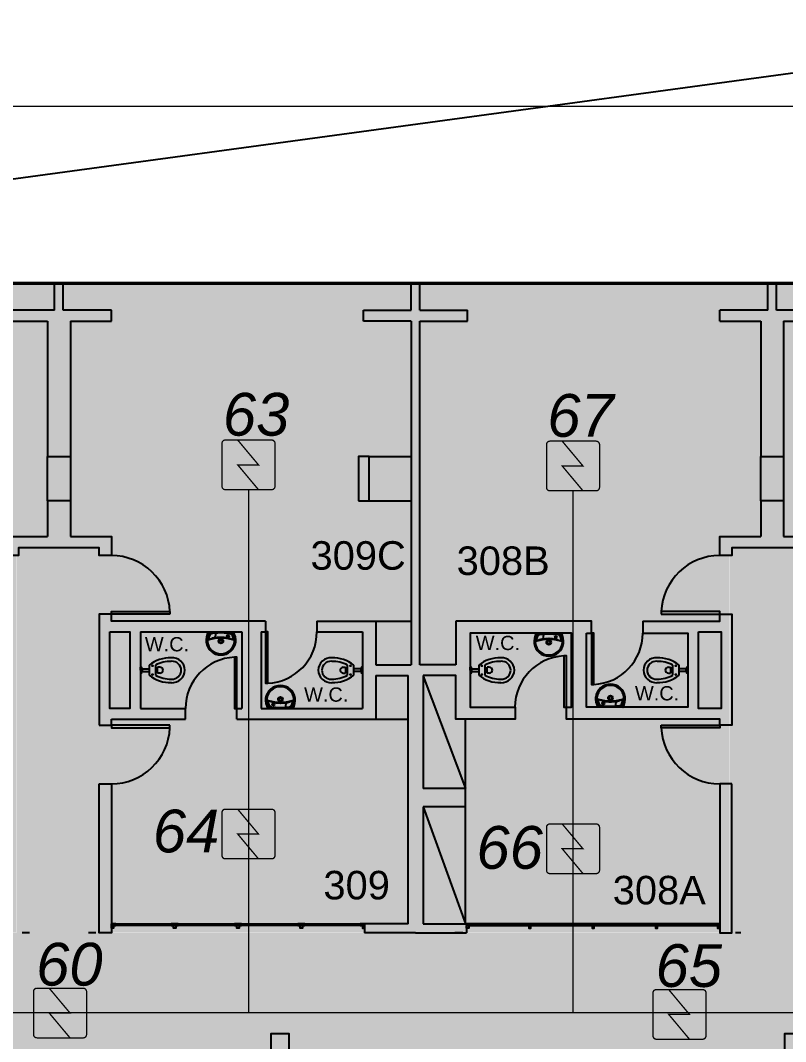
# Model space of a CAD drawing. Header units: metres. Extents: x -331 to 2982, y 362 to 2539.
# Drawn here: x 783.87 to 794.6, y 2203.98 to 2218.31 of the extents above; entities that cross this region are included whole.
import ezdxf
from ezdxf.enums import TextEntityAlignment as Align

# ---------------------------------------------------------------- set-up
doc = ezdxf.new("R2010")
doc.units = ezdxf.units.M
doc.layers.add('_corredores', color=251, linetype='Continuous', plot=False)
doc.layers.add('_salas', color=251, linetype='Continuous', plot=False)
for name, color, linetype in [('ALV', 251, 'Continuous'), ('CX', 251, 'Continuous'), ('Det', 251, 'Continuous'), ('DET. FUMAÇA', 1, 'Continuous'), ('Det_Vigas', 251, 'Continuous'), ('Div', 251, 'Continuous'), ('Est', 251, 'Continuous'), ('Mob', 251, 'Continuous'), ('SALAS NOVAS', 7, 'Continuous'), ('Texto_Salas', 251, 'Continuous'), ('vid', 251, 'Continuous')]:
    doc.layers.add(name, color=color, linetype=linetype)
doc.styles.add('ARIAL', font='arial.ttf')
doc.styles.add('DESTAQUE', font='arial.ttf', dxfattribs={"height": 0.4})
doc.styles.add('X3G_ENTITY_1416C3CE', font='arial.ttf', dxfattribs={"height": 0.6})
doc.styles.add('X3G_ENTITY_1416C3D1', font='arial.ttf', dxfattribs={"height": 0.6})
doc.styles.add('X3G_ENTITY_1416C3D4', font='arial.ttf', dxfattribs={"height": 0.6})
doc.styles.add('X3G_ENTITY_1416C3D7', font='arial.ttf', dxfattribs={"height": 0.6})
doc.styles.add('X3G_ENTITY_1416C3DA', font='arial.ttf', dxfattribs={"height": 0.6})
doc.styles.add('X3G_ENTITY_1416C3E3', font='arial.ttf', dxfattribs={"height": 0.6})

# ---------------------------------------------------------------- blocks, each defined once
blk = doc.blocks.new('Detector de fumaça')
at = {"layer": 'DET. FUMAÇA', "linetype": 'Continuous', "lineweight": 15, "const_width": 0.0187}
blk.add_lwpolyline([(774.599, 539.816), (775.249, 539.816, -0.414214), (775.296, 539.769), (775.296, 539.167, -0.414214), (775.249, 539.12), (774.599, 539.12, -0.414214), (774.553, 539.167), (774.553, 539.769, -0.414214)], format="xyb", close=True, dxfattribs=at)
blk.add_lwpolyline([(774.773, 539.816), (775.064, 539.468), (774.773, 539.468), (775.064, 539.12)], dxfattribs=at)

msp = doc.modelspace()

# ---------------------------------------------------------------- hatches: boundary and pattern name
at = {"layer": '_corredores', "transparency": 33554508}
h = msp.add_hatch(color=256, dxfattribs=at)
h.dxf.hatch_style = 1
h.paths.add_polyline_path([(851.611, 2224.542), (870.381, 2224.542), (870.381, 2226.378), (870.191, 2226.378), (870.191, 2226.575), (870.005, 2226.762), (866.306, 2226.763), (866.29, 2226.729), (866.185, 2226.811), (865.424, 2227.572), (863.996, 2227.572), (862.567, 2227.572), (861.757, 2226.763), (861.722, 2226.763), (861.718, 2226.762), (861.705, 2226.761), (861.687, 2226.761), (858.092, 2226.763), (857.746, 2226.416), (857.399, 2226.763), (853.806, 2226.763), (853.79, 2226.729), (853.686, 2226.811), (852.924, 2227.572), (851.496, 2227.572), (849.749, 2227.572), (849.749, 2226.812), (849.609, 2226.812), (849.609, 2229.892), (844.805, 2229.892), (844.805, 2226.871), (844.864, 2226.812), (845.246, 2227.194), (845.628, 2226.812), (845.246, 2226.43), (844.805, 2226.871), (844.805, 2226.753), (844.815, 2226.763), (840.708, 2226.763), (840.376, 2226.43), (840.043, 2226.763), (836.436, 2226.763), (836.42, 2226.729), (836.316, 2226.811), (835.554, 2227.572), (834.126, 2227.572), (832.698, 2227.572), (831.888, 2226.763), (831.852, 2226.763), (831.849, 2226.762), (831.835, 2226.761), (831.817, 2226.761), (828.223, 2226.763), (827.876, 2226.416), (827.529, 2226.763), (823.936, 2226.763), (823.92, 2226.729), (823.815, 2226.811), (823.054, 2227.572), (821.626, 2227.572), (820.197, 2227.572), (819.387, 2226.763), (819.352, 2226.763), (819.348, 2226.762), (819.335, 2226.761), (819.317, 2226.761), (815.722, 2226.763), (815.376, 2226.416), (815.029, 2226.763), (811.436, 2226.763), (811.42, 2226.729), (811.315, 2226.811), (810.554, 2227.572), (809.126, 2227.572), (807.697, 2227.572), (806.887, 2226.763), (806.852, 2226.763), (806.848, 2226.762), (806.835, 2226.761), (806.817, 2226.761), (803.222, 2226.763), (802.876, 2226.416), (802.529, 2226.763), (798.936, 2226.763), (798.92, 2226.729), (798.815, 2226.811), (798.054, 2227.572), (796.626, 2227.572), (795.197, 2227.572), (794.387, 2226.763), (794.352, 2226.763), (794.348, 2226.762), (794.335, 2226.761), (794.317, 2226.761), (790.722, 2226.763), (790.376, 2226.416), (790.029, 2226.763), (786.436, 2226.763), (786.42, 2226.729), (786.315, 2226.811), (785.554, 2227.572), (784.126, 2227.572), (782.697, 2227.572), (781.887, 2226.763), (781.852, 2226.763), (781.848, 2226.762), (781.835, 2226.761), (781.817, 2226.761), (778.222, 2226.763), (777.876, 2226.416), (777.529, 2226.763), (773.936, 2226.763), (773.92, 2226.729), (773.816, 2226.811), (773.054, 2227.572), (771.626, 2227.572), (770.197, 2227.572), (769.387, 2226.763), (769.352, 2226.763), (769.348, 2226.762), (769.335, 2226.761), (769.317, 2226.761), (765.617, 2226.762), (765.431, 2226.575), (765.431, 2226.378), (765.241, 2226.378), (765.241, 2224.542), (770.086, 2224.542), (770.086, 2214.629), (770.226, 2214.629), (770.226, 2205.509), (767.338, 2205.509), (767.338, 2207.704), (766.211, 2207.704), (766.211, 2205.509), (751.111, 2205.509), (751.111, 2210.741), (749.911, 2210.741), (749.911, 2205.509), (746.061, 2205.509), (746.061, 2201.894), (748.431, 2201.894), (748.431, 2203.594), (748.031, 2203.594), (748.031, 2203.794), (754.456, 2203.794), (754.456, 2203.594), (754.131, 2203.594), (754.131, 2201.894), (754.456, 2201.894), (754.456, 2201.694), (754.456, 2201.169), (757.956, 2201.169), (757.956, 2203.569), (757.956, 2203.769), (768.011, 2203.769), (768.011, 2203.749), (768.816, 2203.749), (768.816, 2195.789), (767.986, 2195.789), (767.986, 2195.769), (762.346, 2195.769), (761.071, 2195.769), (761.071, 2193.044), (754.156, 2193.044), (752.481, 2193.044), (752.481, 2160.519), (752.481, 2157.069), (754.081, 2157.069), (754.081, 2160.544), (753.906, 2160.544), (753.906, 2163.419), (754.171, 2163.419), (754.171, 2187.629), (760.806, 2187.629), (760.806, 2187.719), (773.011, 2187.719), (775.861, 2187.719), (782.791, 2187.719), (782.791, 2190.319), (775.861, 2190.319), (772.986, 2190.319), (772.986, 2195.79), (771.756, 2195.789), (771.756, 2203.744), (773.121, 2203.744), (773.121, 2203.829), (845.141, 2203.829), (845.141, 2195.819), (845.261, 2195.819), (845.261, 2190.319), (839.761, 2190.319), (839.761, 2188.494), (845.261, 2188.494), (845.261, 2187.569), (849.661, 2187.569), (849.661, 2185.094), (852.261, 2185.094), (852.261, 2183.894), (853.061, 2183.894), (853.061, 2176.889), (852.261, 2176.889), (852.261, 2175.254), (853.061, 2175.254), (853.061, 2168.394), (852.261, 2168.394), (852.261, 2166.994), (853.061, 2166.994), (853.061, 2159.489), (825.261, 2159.489), (825.261, 2158.669), (814.561, 2158.669), (814.561, 2159.469), (811.031, 2159.469), (811.031, 2158.069), (813.081, 2158.069), (813.081, 2157.769), (812.881, 2157.769), (812.881, 2156.869), (827.081, 2156.869), (827.081, 2158.069), (854.661, 2158.069), (854.661, 2183.893), (855.756, 2183.893), (855.756, 2184.657), (854.661, 2184.657), (854.661, 2186.757), (855.756, 2186.757), (855.756, 2187.519), (852.011, 2187.519), (852.011, 2187.719), (870.321, 2187.719), (870.321, 2195.769), (866.411, 2195.769), (866.411, 2195.773), (852.411, 2195.789), (852.411, 2195.699), (852.411, 2190.369), (849.561, 2190.369), (849.561, 2205.509), (845.001, 2205.509), (845.001, 2208.659), (849.561, 2208.659), (849.561, 2208.919), (849.561, 2212.194), (852.211, 2212.194), (852.211, 2214.629), (851.611, 2214.629)])
h.paths.add_polyline_path([(845.931, 2221.609), (845.47, 2221.609), (845.47, 2222.029), (843.97, 2222.029), (843.97, 2221.609), (843.95, 2220.109), (845.93, 2220.109), (845.931, 2214.629), (846.008, 2214.629), (846.008, 2210.809), (843.811, 2210.809), (843.811, 2205.509), (835.011, 2205.509), (835.011, 2210.809), (833.811, 2210.809), (833.811, 2205.509), (825.011, 2205.509), (825.011, 2210.809), (823.811, 2210.809), (823.811, 2205.509), (815.011, 2205.509), (815.011, 2210.809), (813.811, 2210.809), (813.811, 2205.509), (805.011, 2205.509), (805.011, 2210.809), (803.811, 2210.809), (803.811, 2205.509), (795.011, 2205.509), (795.011, 2210.809), (793.811, 2210.809), (793.811, 2205.509), (785.011, 2205.509), (785.011, 2210.809), (783.811, 2210.809), (783.811, 2205.509), (775.011, 2205.509), (775.011, 2210.809), (773.981, 2210.809), (773.981, 2205.509), (773.196, 2205.509), (773.196, 2214.629), (773.126, 2214.629), (773.125, 2220.109), (775.146, 2220.109), (775.146, 2221.609), (775.126, 2221.609), (775.126, 2222.029), (773.626, 2222.029), (773.626, 2221.609), (773.166, 2221.609), (773.166, 2224.542), (845.931, 2224.541)], flags=16)
h.paths.add_polyline_path([(851.496, 2226.43), (851.114, 2226.812), (851.496, 2227.194), (851.878, 2226.812)], flags=16)
h.paths.add_polyline_path([(834.508, 2226.812), (834.126, 2226.43), (833.744, 2226.812), (834.126, 2227.194)], flags=16)
h.paths.add_polyline_path([(863.614, 2226.812), (863.996, 2227.194), (864.378, 2226.812), (863.996, 2226.43)], flags=16)
h.paths.add_polyline_path([(822.008, 2226.812), (821.626, 2226.43), (821.244, 2226.812), (821.626, 2227.194)], flags=16)
h.paths.add_polyline_path([(864.389, 2190.556), (864.551, 2190.634), (864.712, 2190.35), (866.013, 2191.248, -0.431733), (866.332, 2192.391), (865.598, 2193.79), (865.28, 2193.589), (865.172, 2193.734, -2.788173)], flags=16)
h.paths.add_polyline_path([(809.508, 2226.812), (809.126, 2226.43), (808.744, 2226.812), (809.126, 2227.194)], flags=16)
h.paths.add_polyline_path([(797.008, 2226.812), (796.626, 2226.43), (796.244, 2226.812), (796.626, 2227.194)], flags=16)
h.paths.add_polyline_path([(784.507, 2226.812), (784.126, 2226.43), (783.744, 2226.812), (784.126, 2227.194)], flags=16)
h.paths.add_polyline_path([(772.008, 2226.812), (771.626, 2226.43), (771.244, 2226.812), (771.626, 2227.194)], flags=16)
h.paths.add_polyline_path([(767.557, 2193.922), (767.41, 2193.819), (767.205, 2194.063), (766.31, 2193.169, -0.414214), (766.31, 2192.369), (767.205, 2191.475), (767.41, 2191.719), (767.557, 2191.616, -3.171595)], flags=16)
at = {"layer": '_salas', "transparency": 33554559}
h = msp.add_hatch(color=256, dxfattribs=at)
h.dxf.hatch_style = 1
h.paths.add_polyline_path([(823.809, 2210.811), (825.009, 2210.811), (825.009, 2205.511), (833.809, 2205.511), (833.809, 2210.811), (835.009, 2210.811), (835.009, 2205.511), (843.809, 2205.511), (843.809, 2210.811), (846.006, 2210.811), (846.006, 2214.631), (845.929, 2214.631), (773.194, 2214.631), (773.194, 2205.511), (773.979, 2205.511), (773.979, 2210.811), (775.009, 2210.811), (775.009, 2205.511), (783.809, 2205.511), (783.809, 2210.811), (785.009, 2210.811), (785.009, 2205.511), (793.809, 2205.511), (793.809, 2210.811), (795.009, 2210.811), (795.009, 2205.511), (803.809, 2205.511), (803.809, 2210.811), (805.009, 2210.811), (805.009, 2205.511), (813.809, 2205.511), (813.809, 2210.811), (815.009, 2210.811), (815.009, 2205.511), (823.809, 2205.511)])

# ---------------------------------------------------------------- linework, layer by layer
at = {"layer": 'ALV'}
for p, q in [((784.349, 2214.611), (784.469, 2214.611)), ((784.349, 2214.241), (784.349, 2214.611)), ((784.469, 2214.241), (784.469, 2214.611)), ((789.349, 2214.241), (789.349, 2214.611)), ((789.469, 2214.241), (789.469, 2214.611)), ((794.349, 2214.611), (794.469, 2214.611)), ((794.349, 2214.241), (794.349, 2214.611)), ((794.469, 2214.241), (794.469, 2214.611)), ((784.349, 2214.241), (783.674, 2214.241)), ((785.144, 2214.241), (784.469, 2214.241)), ((785.144, 2214.091), (785.144, 2214.241)), ((788.679, 2214.091), (788.679, 2214.241)), ((788.679, 2214.241), (789.349, 2214.241)), ((789.469, 2214.241), (790.139, 2214.241)), ((790.139, 2214.091), (790.139, 2214.241)), ((793.674, 2214.091), (793.674, 2214.241)), ((794.349, 2214.241), (793.674, 2214.241)), ((795.144, 2214.241), (794.469, 2214.241)), ((783.674, 2214.091), (784.249, 2214.091)), ((784.249, 2214.091), (784.249, 2212.191)), ((784.569, 2214.091), (785.144, 2214.091)), ((784.569, 2214.091), (784.569, 2212.191)), ((789.349, 2214.091), (788.679, 2214.091)), ((789.349, 2214.091), (789.349, 2209.269)), ((789.469, 2209.269), (789.469, 2214.091)), ((789.469, 2214.091), (790.139, 2214.091)), ((793.674, 2214.091), (794.249, 2214.091)), ((794.249, 2214.091), (794.249, 2212.191)), ((794.569, 2214.091), (795.144, 2214.091)), ((794.569, 2214.091), (794.569, 2212.191)), ((784.249, 2211.571), (784.249, 2211.071)), ((784.569, 2211.571), (784.569, 2211.071)), ((794.249, 2211.571), (794.249, 2211.071)), ((794.569, 2211.571), (794.569, 2211.071)), ((787.304, 2209.881), (787.304, 2209.731)), ((788.024, 2209.881), (788.854, 2209.881)), ((788.024, 2209.881), (788.024, 2209.731)), ((788.854, 2209.881), (788.854, 2209.269)), ((790.964, 2209.881), (789.974, 2209.881)), ((789.974, 2209.881), (789.974, 2209.269)), ((785.554, 2209.731), (785.554, 2208.656)), ((785.554, 2209.731), (786.974, 2209.731)), ((786.974, 2209.731), (786.974, 2208.656)), ((787.244, 2209.731), (787.304, 2209.731)), ((787.244, 2209.731), (787.244, 2208.656)), ((788.024, 2209.731), (788.664, 2209.731)), ((788.664, 2209.731), (788.664, 2208.656)), ((788.854, 2209.269), (789.349, 2209.269)), ((789.974, 2209.269), (789.469, 2209.269)), ((788.854, 2209.119), (788.854, 2208.506)), ((788.854, 2209.119), (789.304, 2209.119)), ((789.304, 2205.636), (789.304, 2209.119)), ((789.514, 2209.119), (789.514, 2207.536)), ((785.554, 2208.656), (786.184, 2208.656)), ((786.184, 2208.506), (786.184, 2208.656)), ((786.904, 2208.656), (786.974, 2208.656)), ((786.904, 2208.506), (786.904, 2208.656)), ((787.244, 2208.656), (788.664, 2208.656)), ((784.974, 2208.421), (785.144, 2208.421)), ((785.144, 2208.506), (786.184, 2208.506)), ((785.144, 2208.421), (785.144, 2208.506)), ((786.904, 2208.506), (788.854, 2208.506)), ((790.109, 2207.536), (789.514, 2207.536)), ((790.109, 2207.276), (790.109, 2207.536)), ((789.514, 2207.276), (789.514, 2205.636)), ((790.109, 2207.276), (789.514, 2207.276)), ((789.304, 2205.636), (788.694, 2205.636)), ((788.694, 2205.636), (788.694, 2205.511)), ((789.409, 2205.511), (788.694, 2205.511)), ((789.409, 2205.511), (790.124, 2205.511)), ((789.514, 2205.636), (790.124, 2205.636)), ((790.124, 2205.636), (790.124, 2205.511))]:
    msp.add_line(p, q, dxfattribs=at)
for points in [[(784.569, 2211.071), (785.144, 2211.071), (785.144, 2210.801), (784.974, 2210.801), (784.974, 2210.911), (783.844, 2210.911), (783.844, 2210.801), (783.674, 2210.801), (783.674, 2211.071), (784.249, 2211.071)], [(794.569, 2211.071), (795.144, 2211.071), (795.144, 2210.801), (794.974, 2210.801), (794.974, 2210.911), (793.844, 2210.911), (793.844, 2210.801), (793.674, 2210.801), (793.674, 2211.071), (794.249, 2211.071)], [(787.304, 2209.881), (785.144, 2209.881), (785.144, 2209.981), (784.974, 2209.981), (784.974, 2208.421)], [(792.594, 2209.881), (793.674, 2209.881), (793.674, 2209.981), (793.844, 2209.981), (793.844, 2208.421), (793.674, 2208.421), (793.674, 2208.506), (791.524, 2208.506), (791.524, 2208.674), (791.594, 2208.674), (791.594, 2209.714), (790.174, 2209.714), (790.174, 2208.674), (790.804, 2208.674), (790.804, 2208.506), (789.974, 2208.506), (789.974, 2209.119), (789.514, 2209.119)], [(791.804, 2209.714), (791.874, 2209.714), (791.874, 2209.881), (789.974, 2209.881)], [(792.594, 2209.881), (792.594, 2209.714), (793.224, 2209.714), (793.224, 2208.674), (791.804, 2208.674), (791.804, 2209.714)], [(786.047, 2205.615), (786.047, 2205.575), (786.017, 2205.575), (786.017, 2205.615)], [(786.934, 2205.615), (786.934, 2205.575), (786.904, 2205.575), (786.904, 2205.615)], [(791.884, 2205.615), (791.884, 2205.575), (791.914, 2205.575), (791.914, 2205.615)]]:
    msp.add_lwpolyline(points, dxfattribs=at)
for points in [[(785.124, 2209.731), (785.404, 2209.731), (785.404, 2208.656), (785.124, 2208.656)], [(793.374, 2209.731), (793.694, 2209.731), (793.694, 2208.656), (793.374, 2208.656)], [(784.974, 2207.601), (785.144, 2207.601), (785.144, 2205.511), (784.974, 2205.511)], [(793.844, 2207.601), (793.674, 2207.601), (793.674, 2205.511), (793.844, 2205.511)], [(785.148, 2205.635), (788.69, 2205.635), (788.69, 2205.615), (785.148, 2205.615)], [(785.984, 2205.635), (786.029, 2205.635), (786.029, 2205.615), (785.984, 2205.615), (785.984, 2205.614), (786.03, 2205.614), (786.03, 2205.636), (785.984, 2205.636)], [(786.033, 2205.636), (786.03, 2205.636), (786.03, 2205.614), (786.033, 2205.614)], [(786.08, 2205.635), (786.034, 2205.635), (786.034, 2205.615), (786.08, 2205.615), (786.08, 2205.614), (786.033, 2205.614), (786.033, 2205.636), (786.08, 2205.636)], [(786.871, 2205.635), (786.917, 2205.635), (786.917, 2205.615), (786.871, 2205.615), (786.871, 2205.614), (786.918, 2205.614), (786.918, 2205.636), (786.871, 2205.636)], [(786.921, 2205.636), (786.918, 2205.636), (786.918, 2205.614), (786.921, 2205.614)], [(786.967, 2205.635), (786.922, 2205.635), (786.922, 2205.615), (786.967, 2205.615), (786.967, 2205.614), (786.921, 2205.614), (786.921, 2205.636), (786.967, 2205.636)], [(793.67, 2205.635), (790.128, 2205.635), (790.128, 2205.615), (793.67, 2205.615)], [(791.851, 2205.635), (791.897, 2205.635), (791.897, 2205.615), (791.851, 2205.615), (791.851, 2205.614), (791.898, 2205.614), (791.898, 2205.636), (791.851, 2205.636)], [(791.898, 2205.636), (791.901, 2205.636), (791.901, 2205.614), (791.898, 2205.614)], [(791.947, 2205.635), (791.902, 2205.635), (791.902, 2205.615), (791.947, 2205.615), (791.947, 2205.614), (791.901, 2205.614), (791.901, 2205.636), (791.947, 2205.636)]]:
    msp.add_lwpolyline(points, close=True, dxfattribs=at)
at = {"layer": 'CX'}
for points in [[(785.964, 2209.981), (785.144, 2209.981), (785.144, 2210.016), (785.964, 2210.016)], [(792.854, 2209.981), (793.674, 2209.981), (793.674, 2210.016), (792.854, 2210.016)], [(787.339, 2209.011), (787.339, 2209.731), (787.304, 2209.731), (787.304, 2209.011)], [(791.909, 2208.994), (791.909, 2209.714), (791.874, 2209.714), (791.874, 2208.994)], [(786.869, 2209.376), (786.869, 2208.656), (786.904, 2208.656), (786.904, 2209.376)], [(791.489, 2209.394), (791.489, 2208.674), (791.524, 2208.674), (791.524, 2209.394)], [(785.964, 2208.421), (785.144, 2208.421), (785.144, 2208.386), (785.964, 2208.386)], [(792.854, 2208.421), (793.674, 2208.421), (793.674, 2208.386), (792.854, 2208.386)], [(785.147, 2205.636), (785.144, 2205.636), (785.144, 2205.614), (785.147, 2205.614)], [(785.207, 2205.635), (785.148, 2205.635), (785.148, 2205.615), (785.207, 2205.615), (785.207, 2205.614), (785.147, 2205.614), (785.147, 2205.636), (785.207, 2205.636)], [(787.759, 2205.635), (787.804, 2205.635), (787.804, 2205.615), (787.759, 2205.615), (787.759, 2205.614), (787.805, 2205.614), (787.805, 2205.636), (787.759, 2205.636)], [(787.808, 2205.636), (787.805, 2205.636), (787.805, 2205.614), (787.808, 2205.614)], [(787.855, 2205.635), (787.809, 2205.635), (787.809, 2205.615), (787.855, 2205.615), (787.855, 2205.614), (787.808, 2205.614), (787.808, 2205.636), (787.855, 2205.636)], [(788.631, 2205.635), (788.69, 2205.635), (788.69, 2205.615), (788.631, 2205.615), (788.631, 2205.614), (788.691, 2205.614), (788.691, 2205.636), (788.631, 2205.636)], [(788.691, 2205.636), (788.694, 2205.636), (788.694, 2205.614), (788.691, 2205.614)], [(790.127, 2205.636), (790.124, 2205.636), (790.124, 2205.614), (790.127, 2205.614)], [(790.187, 2205.635), (790.128, 2205.635), (790.128, 2205.615), (790.187, 2205.615), (790.187, 2205.614), (790.127, 2205.614), (790.127, 2205.636), (790.187, 2205.636)], [(790.964, 2205.635), (791.009, 2205.635), (791.009, 2205.615), (790.964, 2205.615), (790.964, 2205.614), (791.01, 2205.614), (791.01, 2205.636), (790.964, 2205.636)], [(791.01, 2205.636), (791.013, 2205.636), (791.013, 2205.614), (791.01, 2205.614)], [(791.06, 2205.635), (791.014, 2205.635), (791.014, 2205.615), (791.06, 2205.615), (791.06, 2205.614), (791.013, 2205.614), (791.013, 2205.636), (791.06, 2205.636)], [(792.739, 2205.635), (792.784, 2205.635), (792.784, 2205.615), (792.739, 2205.615), (792.739, 2205.614), (792.785, 2205.614), (792.785, 2205.636), (792.739, 2205.636)], [(792.785, 2205.636), (792.788, 2205.636), (792.788, 2205.614), (792.785, 2205.614)], [(792.835, 2205.635), (792.789, 2205.635), (792.789, 2205.615), (792.835, 2205.615), (792.835, 2205.614), (792.788, 2205.614), (792.788, 2205.636), (792.835, 2205.636)], [(793.611, 2205.635), (793.67, 2205.635), (793.67, 2205.615), (793.611, 2205.615), (793.611, 2205.614), (793.671, 2205.614), (793.671, 2205.636), (793.611, 2205.636)], [(793.671, 2205.636), (793.674, 2205.636), (793.674, 2205.614), (793.671, 2205.614)]]:
    msp.add_lwpolyline(points, close=True, dxfattribs=at)
for points in [[(785.174, 2205.615), (785.174, 2205.575), (785.144, 2205.575), (785.144, 2205.615)], [(787.822, 2205.615), (787.822, 2205.575), (787.792, 2205.575), (787.792, 2205.615)], [(788.664, 2205.615), (788.664, 2205.575), (788.694, 2205.575), (788.694, 2205.615)], [(790.154, 2205.615), (790.154, 2205.575), (790.124, 2205.575), (790.124, 2205.615)], [(790.997, 2205.615), (790.997, 2205.575), (791.027, 2205.575), (791.027, 2205.615)], [(792.772, 2205.615), (792.772, 2205.575), (792.802, 2205.575), (792.802, 2205.615)], [(793.644, 2205.615), (793.644, 2205.575), (793.674, 2205.575), (793.674, 2205.615)]]:
    msp.add_lwpolyline(points, dxfattribs=at)
at = {"layer": 'CX', "color": 251, "true_color": 0x606060}
for centre, radius, start, end in [((785.144, 2209.981), 0.821, 2.4441, 90), ((793.674, 2209.981), 0.821, 90, 177.5559), ((787.304, 2209.731), 0.721, 272.783, 0), ((791.874, 2209.714), 0.721, 272.783, 0), ((786.904, 2208.656), 0.721, 92.783, 180), ((791.524, 2208.674), 0.721, 92.783, 180), ((785.144, 2208.421), 0.821, 270, 357.5559), ((793.674, 2208.421), 0.821, 182.4441, 270)]:
    msp.add_arc(centre, radius, start, end, dxfattribs=at)
at = {"layer": 'Det', "color": 251}
msp.add_line((841.129, 2223.891), (773.124, 2214.631), dxfattribs=at)
at = {"layer": 'Det_Vigas', "color": 251}
for p, q in [((783.994, 2205.511), (783.894, 2205.511)), ((784.924, 2205.511), (784.824, 2205.511)), ((786.072, 2205.615), (785.997, 2205.615)), ((786.957, 2205.615), (786.882, 2205.615)), ((787.844, 2205.614), (787.769, 2205.614)), ((788.819, 2205.511), (788.744, 2205.511)), ((790.071, 2205.511), (789.961, 2205.511)), ((791.048, 2205.615), (790.973, 2205.615)), ((791.618, 2205.615), (791.543, 2205.615)), ((793.969, 2205.511), (793.894, 2205.511))]:
    msp.add_line(p, q, dxfattribs=at)
at = {"layer": 'Div', "color": 230, "linetype": 'Continuous', "lineweight": 0}
msp.add_line((871.492, 2217.102), (742.965, 2217.102), dxfattribs=at)
at = {"layer": 'Div', "color": 150, "linetype": 'Continuous', "lineweight": 0}
for p, q in [((787.067, 2211.726), (787.067, 2204.388)), ((791.616, 2211.71), (791.616, 2204.388)), ((847.093, 2204.388), (750.816, 2204.388))]:
    msp.add_line(p, q, dxfattribs=at)
at = {"layer": 'Est'}
for points in [[(784.249, 2212.191), (784.569, 2212.191), (784.569, 2211.571), (784.249, 2211.571)], [(788.609, 2211.571), (788.759, 2211.571), (788.759, 2212.191), (788.609, 2212.191)], [(794.249, 2212.191), (794.569, 2212.191), (794.569, 2211.571), (794.249, 2211.571)]]:
    msp.add_lwpolyline(points, close=True, dxfattribs=at)
at = {"layer": 'Est', "color": 251}
for points in [[(787.384, 2203.546), (787.384, 2204.096), (787.634, 2204.096), (787.634, 2203.546)], [(794.584, 2203.546), (794.584, 2204.096), (794.834, 2204.096), (794.834, 2203.546)]]:
    msp.add_lwpolyline(points, close=True, dxfattribs=at)
at = {"layer": 'Mob'}
for p, q in [((788.759, 2212.191), (789.349, 2212.191)), ((788.759, 2211.571), (789.349, 2211.571)), ((788.854, 2209.881), (789.349, 2209.881)), ((786.503, 2209.731), (786.855, 2209.731)), ((791.101, 2209.714), (791.452, 2209.714)), ((785.554, 2209.194), (785.554, 2209.234)), ((785.554, 2209.234), (785.565, 2209.234)), ((785.674, 2209.264), (785.674, 2209.124)), ((785.762, 2209.264), (785.762, 2209.124)), ((785.793, 2209.153), (785.793, 2209.234)), ((785.822, 2209.234), (785.793, 2209.234)), ((788.396, 2209.234), (788.425, 2209.234)), ((788.425, 2209.234), (788.425, 2209.153)), ((788.456, 2209.124), (788.456, 2209.264)), ((788.544, 2209.124), (788.544, 2209.264)), ((788.664, 2209.234), (788.653, 2209.234)), ((788.664, 2209.194), (788.664, 2209.234)), ((790.174, 2209.194), (790.174, 2209.234)), ((790.174, 2209.234), (790.185, 2209.234)), ((790.294, 2209.264), (790.294, 2209.124)), ((790.382, 2209.264), (790.382, 2209.124)), ((790.413, 2209.153), (790.413, 2209.234)), ((790.442, 2209.234), (790.413, 2209.234)), ((792.956, 2209.234), (792.985, 2209.234)), ((792.985, 2209.234), (792.985, 2209.153)), ((793.016, 2209.124), (793.016, 2209.264)), ((793.104, 2209.124), (793.104, 2209.264)), ((793.224, 2209.234), (793.213, 2209.234)), ((793.224, 2209.194), (793.224, 2209.234)), ((785.554, 2209.194), (785.554, 2209.153)), ((785.554, 2209.153), (785.565, 2209.153)), ((785.574, 2209.214), (785.574, 2209.225)), ((785.574, 2209.214), (785.574, 2209.174)), ((785.574, 2209.214), (785.674, 2209.214)), ((785.574, 2209.174), (785.674, 2209.174)), ((785.574, 2209.174), (785.574, 2209.163)), ((785.822, 2209.153), (785.793, 2209.153)), ((788.396, 2209.153), (788.425, 2209.153)), ((788.644, 2209.214), (788.544, 2209.214)), ((788.644, 2209.174), (788.544, 2209.174)), ((788.644, 2209.214), (788.644, 2209.225)), ((788.644, 2209.174), (788.644, 2209.214)), ((788.644, 2209.174), (788.644, 2209.163)), ((788.664, 2209.153), (788.653, 2209.153)), ((788.664, 2209.194), (788.664, 2209.153)), ((790.174, 2209.194), (790.174, 2209.153)), ((790.174, 2209.153), (790.185, 2209.153)), ((790.194, 2209.214), (790.194, 2209.225)), ((790.194, 2209.214), (790.194, 2209.174)), ((790.194, 2209.214), (790.294, 2209.214)), ((790.194, 2209.174), (790.294, 2209.174)), ((790.194, 2209.174), (790.194, 2209.163)), ((790.442, 2209.153), (790.413, 2209.153)), ((792.956, 2209.153), (792.985, 2209.153)), ((793.204, 2209.214), (793.104, 2209.214)), ((793.204, 2209.174), (793.104, 2209.174)), ((793.204, 2209.214), (793.204, 2209.225)), ((793.204, 2209.174), (793.204, 2209.214)), ((793.204, 2209.174), (793.204, 2209.163)), ((793.224, 2209.153), (793.213, 2209.153)), ((793.224, 2209.194), (793.224, 2209.153)), ((792.317, 2208.674), (791.966, 2208.674)), ((787.69, 2208.656), (787.339, 2208.656)), ((788.854, 2208.506), (789.304, 2208.506))]:
    msp.add_line(p, q, dxfattribs=at)
at = {"layer": 'Mob', "ltscale": 0.8}
for p, q in [((789.514, 2209.111), (790.109, 2207.536)), ((789.514, 2207.276), (790.109, 2205.636))]:
    msp.add_line(p, q, dxfattribs=at)
at = {"layer": 'Mob'}
for points in [[(786.68, 2209.72, 0.019765), (786.554, 2209.715, 0.055725), (786.536, 2209.713, 0.26837), (786.503, 2209.677, 0.08527), (786.491, 2209.59, 0.373975), (786.68, 2209.425, 0.373975), (786.869, 2209.59, 0.08527), (786.857, 2209.677, 0.26837), (786.824, 2209.713, 0.055725), (786.806, 2209.715, 0.019765)], [(791.277, 2209.703, 0.019765), (791.151, 2209.698, 0.055725), (791.133, 2209.696, 0.26837), (791.1, 2209.66, 0.08527), (791.088, 2209.572, 0.373975), (791.277, 2209.408, 0.373975), (791.467, 2209.572, 0.08527), (791.455, 2209.66, 0.26837), (791.421, 2209.696, 0.055725), (791.403, 2209.698, 0.019765)], [(787.514, 2208.667, 0.019765), (787.64, 2208.672, 0.055725), (787.658, 2208.674, 0.26837), (787.691, 2208.71, 0.08527), (787.703, 2208.798, 0.373975), (787.514, 2208.962, 0.373975), (787.324, 2208.798, 0.08527), (787.336, 2208.71, 0.26837), (787.37, 2208.674, 0.055725), (787.388, 2208.672, 0.019765)], [(792.141, 2208.684, 0.019765), (792.267, 2208.689, 0.055725), (792.285, 2208.692, 0.26837), (792.318, 2208.728, 0.08527), (792.33, 2208.815, 0.373975), (792.141, 2208.98, 0.373975), (791.951, 2208.815, 0.08527), (791.963, 2208.728, 0.26837), (791.997, 2208.692, 0.055725), (792.015, 2208.689, 0.019765)]]:
    msp.add_lwpolyline(points, format="xyb", close=True, dxfattribs=at)
for points in [[(786.854, 2209.624, 0.09339), (786.842, 2209.677, 0.281673), (786.797, 2209.71, 0.022774), (786.707, 2209.716), (786.68, 2209.716), (786.653, 2209.716, 0.022774), (786.563, 2209.71, 0.281673), (786.518, 2209.677, 0.09339), (786.505, 2209.624)], [(786.515, 2209.62, -0.467154), (786.518, 2209.627, -0.039312), (786.585, 2209.651, 0.320715), (786.604, 2209.671, 0.032811), (786.608, 2209.709)], [(791.452, 2209.606, 0.09339), (791.439, 2209.66, 0.281673), (791.394, 2209.693, 0.022774), (791.304, 2209.698), (791.277, 2209.698), (791.25, 2209.698, 0.022774), (791.16, 2209.693, 0.281673), (791.115, 2209.66, 0.09339), (791.103, 2209.606)], [(791.113, 2209.602, -0.467154), (791.115, 2209.609, -0.039312), (791.182, 2209.633, 0.320715), (791.201, 2209.653, 0.032811), (791.205, 2209.691)], [(786.854, 2209.624, -0.557482), (786.847, 2209.619, 0.068592), (786.743, 2209.649, 0.02486), (786.68, 2209.654, 0.02486), (786.617, 2209.649, 0.068592), (786.513, 2209.619, -0.557482), (786.505, 2209.624)], [(786.847, 2209.619, 0.072415), (786.68, 2209.642, 0.072415), (786.512, 2209.619)], [(791.452, 2209.606, -0.557482), (791.444, 2209.601, 0.068592), (791.34, 2209.631, 0.02486), (791.277, 2209.636, 0.02486), (791.214, 2209.631, 0.068592), (791.11, 2209.601, -0.557482), (791.103, 2209.606)], [(791.445, 2209.601, 0.072415), (791.277, 2209.624, 0.072415), (791.11, 2209.601)], [(787.339, 2208.763, -0.557482), (787.347, 2208.768, 0.068592), (787.451, 2208.738, 0.02486), (787.514, 2208.733, 0.02486), (787.577, 2208.738, 0.068592), (787.681, 2208.768, -0.557482), (787.688, 2208.763)], [(787.339, 2208.763, 0.09339), (787.352, 2208.71, 0.281673), (787.397, 2208.677, 0.022774), (787.487, 2208.671), (787.514, 2208.671), (787.541, 2208.671, 0.022774), (787.631, 2208.677, 0.281673), (787.676, 2208.71, 0.09339), (787.688, 2208.763)], [(787.346, 2208.769, 0.072415), (787.514, 2208.745, 0.072415), (787.681, 2208.769)], [(787.678, 2208.767, -0.467154), (787.676, 2208.76, -0.039312), (787.609, 2208.737, 0.320715), (787.59, 2208.716, 0.032811), (787.586, 2208.679)], [(791.966, 2208.781, -0.557482), (791.974, 2208.786, 0.068592), (792.078, 2208.756, 0.02486), (792.141, 2208.751, 0.02486), (792.204, 2208.756, 0.068592), (792.308, 2208.786, -0.557482), (792.315, 2208.781)], [(791.966, 2208.781, 0.09339), (791.979, 2208.728, 0.281673), (792.024, 2208.695, 0.022774), (792.114, 2208.689), (792.141, 2208.689), (792.168, 2208.689, 0.022774), (792.258, 2208.695, 0.281673), (792.303, 2208.728, 0.09339), (792.315, 2208.781)], [(791.973, 2208.786, 0.072415), (792.141, 2208.763, 0.072415), (792.308, 2208.786)], [(792.305, 2208.785, -0.467154), (792.303, 2208.778, -0.039312), (792.236, 2208.754, 0.320715), (792.217, 2208.734, 0.032811), (792.213, 2208.696)]]:
    msp.add_lwpolyline(points, format="xyb", dxfattribs=at)
for points in [[(790.109, 2207.536), (790.109, 2208.506)], [(790.109, 2205.636), (790.109, 2207.276)]]:
    msp.add_lwpolyline(points, dxfattribs=at)
for centre, radius in [((786.779, 2209.674), 0.0158), ((791.376, 2209.657), 0.0158), ((786.68, 2209.601), 0.0328), ((786.68, 2209.601), 0.0203), ((791.277, 2209.583), 0.0328), ((791.277, 2209.583), 0.0203), ((785.72, 2209.256), 0.00707), ((788.498, 2209.256), 0.00707), ((790.34, 2209.256), 0.00707), ((793.058, 2209.256), 0.00707), ((785.72, 2209.132), 0.00707), ((788.498, 2209.132), 0.00707), ((790.34, 2209.132), 0.00707), ((793.058, 2209.132), 0.00707), ((787.514, 2208.787), 0.0328), ((787.514, 2208.787), 0.0203), ((792.141, 2208.804), 0.0328), ((792.141, 2208.804), 0.0203), ((787.415, 2208.713), 0.0158), ((792.042, 2208.73), 0.0158)]:
    msp.add_circle(centre, radius, dxfattribs=at)
for centre, radius, start, end in [((786.738, 2209.606), 0.266, 151.9123, 184.0939), ((786.622, 2209.606), 0.266, 355.9061, 27.7353), ((791.335, 2209.589), 0.266, 151.9123, 184.0939), ((791.103, 2209.711), 0.0027, 90, 152.2647), ((791.452, 2209.711), 0.0027, 27.7353, 90), ((791.219, 2209.589), 0.266, 355.9061, 27.7353), ((786.68, 2209.616), 0.209, 187.9818, 270), ((786.68, 2209.616), 0.209, 270, 352.0182), ((791.277, 2209.599), 0.209, 187.9818, 270), ((791.277, 2209.599), 0.209, 270, 352.0182), ((785.565, 2209.225), 0.00935, 0, 90), ((785.968, 2208.904), 0.464, 87.9363, 129.3021), ((785.968, 2208.904), 0.414, 87.9363, 119.8675), ((785.825, 2209.192), 0.043, 1.2038, 93.3189), ((785.995, 2209.19), 0.179, 1.2038, 93.3189), ((785.995, 2209.19), 0.129, 1.2038, 93.3189), ((788.223, 2209.19), 0.179, 86.6811, 178.7962), ((788.223, 2209.19), 0.129, 86.6811, 178.7962), ((788.25, 2208.904), 0.464, 50.6979, 92.0637), ((788.25, 2208.904), 0.414, 60.1325, 92.0637), ((788.393, 2209.192), 0.043, 86.6811, 178.7962), ((788.653, 2209.225), 0.00935, 90, 180), ((790.185, 2209.225), 0.00935, 0, 90), ((790.588, 2208.904), 0.464, 87.9363, 129.3021), ((790.588, 2208.904), 0.414, 87.9363, 119.8675), ((790.445, 2209.192), 0.043, 1.2038, 93.3189), ((790.615, 2209.19), 0.179, 1.2038, 93.3189), ((790.615, 2209.19), 0.129, 1.2038, 93.3189), ((792.783, 2209.19), 0.179, 86.6811, 178.7962), ((792.783, 2209.19), 0.129, 86.6811, 178.7962), ((792.81, 2208.904), 0.464, 50.6979, 92.0637), ((792.81, 2208.904), 0.414, 60.1325, 92.0637), ((792.953, 2209.192), 0.043, 86.6811, 178.7962), ((793.213, 2209.225), 0.00935, 90, 180), ((785.565, 2209.163), 0.00935, 270, 0), ((785.968, 2209.483), 0.464, 230.6979, 272.0637), ((785.968, 2209.483), 0.414, 240.1325, 272.0637), ((785.825, 2209.196), 0.043, 266.6811, 358.7962), ((785.995, 2209.197), 0.179, 266.6811, 358.7962), ((785.995, 2209.197), 0.129, 266.6811, 358.7962), ((788.223, 2209.197), 0.179, 181.2038, 273.3189), ((788.223, 2209.197), 0.129, 181.2038, 273.3189), ((788.25, 2209.483), 0.464, 267.9363, 309.3021), ((788.25, 2209.483), 0.414, 267.9363, 299.8675), ((788.393, 2209.196), 0.043, 181.2038, 273.3189), ((788.653, 2209.163), 0.00935, 180, 270), ((790.185, 2209.163), 0.00935, 270, 0), ((790.588, 2209.483), 0.464, 230.6979, 272.0637), ((790.588, 2209.483), 0.414, 240.1325, 272.0637), ((790.445, 2209.196), 0.043, 266.6811, 358.7962), ((790.615, 2209.197), 0.179, 266.6811, 358.7962), ((790.615, 2209.197), 0.129, 266.6811, 358.7962), ((792.783, 2209.197), 0.179, 181.2038, 273.3189), ((792.783, 2209.197), 0.129, 181.2038, 273.3189), ((792.81, 2209.483), 0.464, 267.9363, 309.3021), ((792.81, 2209.483), 0.414, 267.9363, 299.8675), ((792.953, 2209.196), 0.043, 181.2038, 273.3189), ((793.213, 2209.163), 0.00935, 180, 270), ((787.514, 2208.771), 0.209, 90, 172.0182), ((787.514, 2208.771), 0.209, 7.9818, 90), ((792.141, 2208.789), 0.209, 90, 172.0182), ((792.141, 2208.789), 0.209, 7.9818, 90), ((787.572, 2208.781), 0.266, 175.9061, 207.7353), ((787.456, 2208.781), 0.266, 331.9123, 4.0939), ((792.199, 2208.799), 0.266, 175.9061, 207.7353), ((792.083, 2208.799), 0.266, 331.9123, 4.0939), ((791.966, 2208.676), 0.0027, 207.7353, 270), ((792.315, 2208.676), 0.0027, 270, 332.2647)]:
    msp.add_arc(centre, radius, start, end, dxfattribs=at)
at = {"layer": 'vid', "color": 251}
for p, q in [((773.124, 2214.631), (845.929, 2214.631)), ((773.124, 2214.611), (845.929, 2214.611))]:
    msp.add_line(p, q, dxfattribs=at)

# ---------------------------------------------------------------- block references
at = {"layer": 'DET. FUMAÇA', "linetype": 'Continuous', "lineweight": 0}
for p in [(12.142, 1672.606), (16.692, 1672.59), (12.142, 1667.428), (16.692, 1667.221), (9.5, 1664.917), (18.185, 1664.898)]:
    msp.add_blockref('Detector de fumaça', p, dxfattribs=at)

# ---------------------------------------------------------------- texts
at = {"layer": 'Div', "color": 5, "linetype": 'Continuous', "lineweight": 0, "true_color": 0x0000ff, "char_height": 0.6, "attachment_point": 1}
for s, insert, style in [('{\\fArial|b0|i1|c0|p34;63}', (786.707, 2213.083), 'X3G_ENTITY_1416C3D4'), ('{\\fArial|b0|i1|c0|p34;67}', (791.256, 2213.067), 'X3G_ENTITY_1416C3D7'), ('{\\fArial|b0|i1|c0|p34;64}', (785.725, 2207.238), 'X3G_ENTITY_1416C3D1'), ('{\\fArial|b0|i1|c0|p34;66}', (790.262, 2207.008), 'X3G_ENTITY_1416C3DA'), ('{\\fArial|b0|i1|c0|p34;60}', (784.089, 2205.37), 'X3G_ENTITY_1416C3CE'), ('{\\fArial|b0|i1|c0|p34;65}', (792.774, 2205.351), 'X3G_ENTITY_1416C3E3')]:
    msp.add_mtext_dynamic_manual_height_columns(s, width=13.3188, gutter_width=2.5, heights=[0], dxfattribs=dict(at, insert=insert, style=style))
at = {"layer": 'SALAS NOVAS', "color": 251, "style": 'DESTAQUE'}
for s, p in [('309C', (788.604, 2210.603)), ('308B', (790.637, 2210.529)), ('309', (788.583, 2205.979)), ('308A', (792.826, 2205.909))]:
    msp.add_text(s, height=0.4, dxfattribs=at).set_placement(p, align=Align.CENTER)
at = {"layer": 'Texto_Salas', "color": 251, "char_height": 0.2, "width": 2.2626, "attachment_point": 2, "style": 'ARIAL'}
for insert in [(785.924, 2209.658), (790.563, 2209.676), (788.156, 2208.952), (792.795, 2208.97)]:
    msp.add_mtext('W.C.', dxfattribs=dict(at, insert=insert))

doc.saveas('drawing.dxf')
